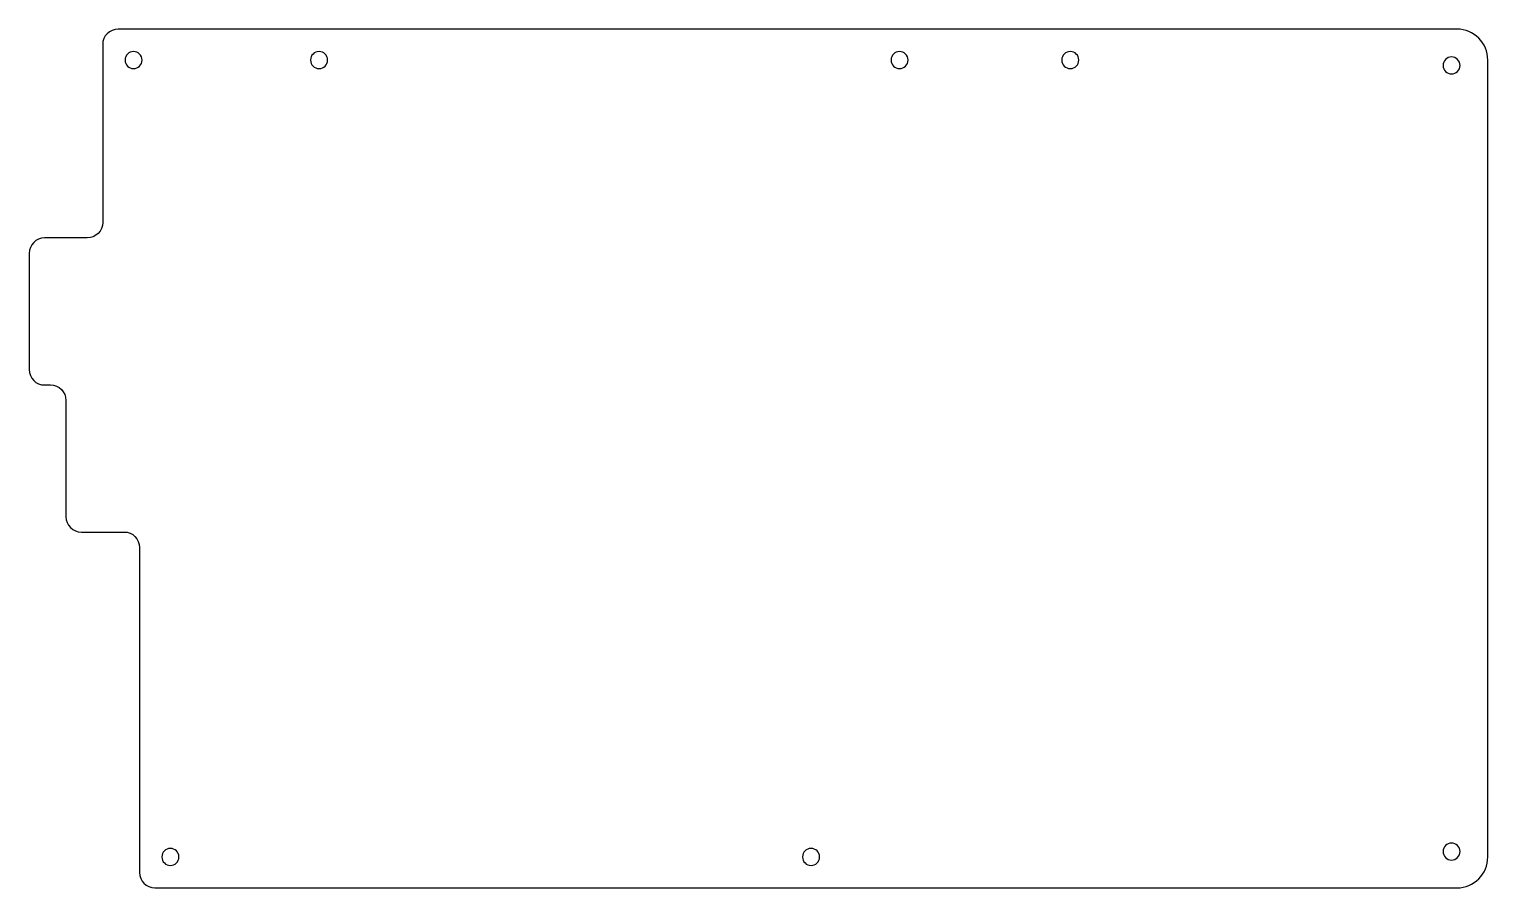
# Model space of a CAD drawing. Header units: inches. Extents: x 55 to 244, y -164 to -52.
import ezdxf

# ---------------------------------------------------------------- set-up
doc = ezdxf.new("R2010")
doc.units = ezdxf.units.IN
doc.header["$MEASUREMENT"] = 0
doc.layers.add('Layer 1', color=7, linetype='Continuous')

msp = doc.modelspace()

# ---------------------------------------------------------------- linework, layer by layer
at = {"layer": 'Layer 1', "color": 195, "lineweight": 25, "true_color": 0x794d9e}
for points, knots in [([(66.1, -52.38), (66.1, -52.38), (239.55, -52.38), (239.55, -52.38), (241.76, -52.38), (243.55, -54.17), (243.55, -56.38), (243.55, -56.38), (243.55, -159.63), (243.55, -159.63), (243.55, -161.84), (241.76, -163.63), (239.55, -163.63), (239.55, -163.63), (70.87, -163.63), (70.87, -163.63), (69.76, -163.63), (68.87, -162.73), (68.87, -161.63), (68.87, -161.63), (68.87, -119.53), (68.87, -119.53), (68.87, -118.43), (67.97, -117.53), (66.87, -117.53), (66.87, -117.53), (61.34, -117.53), (61.34, -117.53), (60.24, -117.53), (59.34, -116.63), (59.34, -115.53), (59.34, -115.53), (59.34, -100.48), (59.34, -100.48), (59.34, -99.38), (58.45, -98.48), (57.34, -98.48), (57.34, -98.48), (56.58, -98.48), (56.58, -98.48), (55.47, -98.48), (54.58, -97.58), (54.58, -96.48), (54.58, -96.48), (54.58, -81.43), (54.58, -81.43), (54.58, -80.33), (55.47, -79.43), (56.58, -79.43), (56.58, -79.43), (62.1, -79.43), (62.1, -79.43), (63.21, -79.43), (64.1, -78.53), (64.1, -77.43), (64.1, -77.43), (64.1, -54.38), (64.1, -54.38), (64.1, -53.28), (65, -52.38), (66.1, -52.38)], [0, 0, 0, 0, 1, 1, 1, 2, 2, 2, 3, 3, 3, 4, 4, 4, 5, 5, 5, 6, 6, 6, 7, 7, 7, 8, 8, 8, 9, 9, 9, 10, 10, 10, 11, 11, 11, 12, 12, 12, 13, 13, 13, 14, 14, 14, 15, 15, 15, 16, 16, 16, 17, 17, 17, 18, 18, 18, 19, 19, 19, 20, 20, 20, 20]), ([(69.2, -56.38), (69.2, -56.99), (68.71, -57.48), (68.1, -57.48), (67.5, -57.48), (67, -56.99), (67, -56.38), (67, -55.77), (67.5, -55.28), (68.1, -55.28), (68.71, -55.28), (69.2, -55.77), (69.2, -56.38)], [0, 0, 0, 0, 1, 1, 1, 2, 2, 2, 3, 3, 3, 4, 4, 4, 4]), ([(93.23, -56.38), (93.23, -56.99), (92.74, -57.48), (92.13, -57.48), (91.52, -57.48), (91.03, -56.99), (91.03, -56.38), (91.03, -55.77), (91.52, -55.28), (92.13, -55.28), (92.74, -55.28), (93.23, -55.77), (93.23, -56.38)], [0, 0, 0, 0, 1, 1, 1, 2, 2, 2, 3, 3, 3, 4, 4, 4, 4]), ([(168.44, -56.38), (168.44, -56.99), (167.95, -57.48), (167.34, -57.48), (166.74, -57.48), (166.24, -56.99), (166.24, -56.38), (166.24, -55.77), (166.74, -55.28), (167.34, -55.28), (167.95, -55.28), (168.44, -55.77), (168.44, -56.38)], [0, 0, 0, 0, 1, 1, 1, 2, 2, 2, 3, 3, 3, 4, 4, 4, 4]), ([(190.56, -56.38), (190.56, -56.99), (190.07, -57.48), (189.46, -57.48), (188.86, -57.48), (188.36, -56.99), (188.36, -56.38), (188.36, -55.77), (188.86, -55.28), (189.46, -55.28), (190.07, -55.28), (190.56, -55.77), (190.56, -56.38)], [0, 0, 0, 0, 1, 1, 1, 2, 2, 2, 3, 3, 3, 4, 4, 4, 4]), ([(239.95, -57.08), (239.95, -57.69), (239.46, -58.18), (238.85, -58.18), (238.25, -58.18), (237.75, -57.69), (237.75, -57.08), (237.75, -56.47), (238.25, -55.98), (238.85, -55.98), (239.46, -55.98), (239.95, -56.47), (239.95, -57.08)], [0, 0, 0, 0, 1, 1, 1, 2, 2, 2, 3, 3, 3, 4, 4, 4, 4]), ([(73.97, -159.63), (73.97, -160.24), (73.47, -160.73), (72.87, -160.73), (72.26, -160.73), (71.77, -160.24), (71.77, -159.63), (71.77, -159.02), (72.26, -158.53), (72.87, -158.53), (73.47, -158.53), (73.97, -159.02), (73.97, -159.63)], [0, 0, 0, 0, 1, 1, 1, 2, 2, 2, 3, 3, 3, 4, 4, 4, 4]), ([(156.97, -159.63), (156.97, -160.24), (156.47, -160.73), (155.87, -160.73), (155.26, -160.73), (154.77, -160.24), (154.77, -159.63), (154.77, -159.02), (155.26, -158.53), (155.87, -158.53), (156.47, -158.53), (156.97, -159.02), (156.97, -159.63)], [0, 0, 0, 0, 1, 1, 1, 2, 2, 2, 3, 3, 3, 4, 4, 4, 4]), ([(239.95, -158.93), (239.95, -159.54), (239.46, -160.03), (238.85, -160.03), (238.25, -160.03), (237.75, -159.54), (237.75, -158.93), (237.75, -158.32), (238.25, -157.83), (238.85, -157.83), (239.46, -157.83), (239.95, -158.32), (239.95, -158.93)], [0, 0, 0, 0, 1, 1, 1, 2, 2, 2, 3, 3, 3, 4, 4, 4, 4])]:
    msp.add_open_spline(points, degree=3, knots=knots, dxfattribs=at)

doc.saveas('drawing.dxf')
